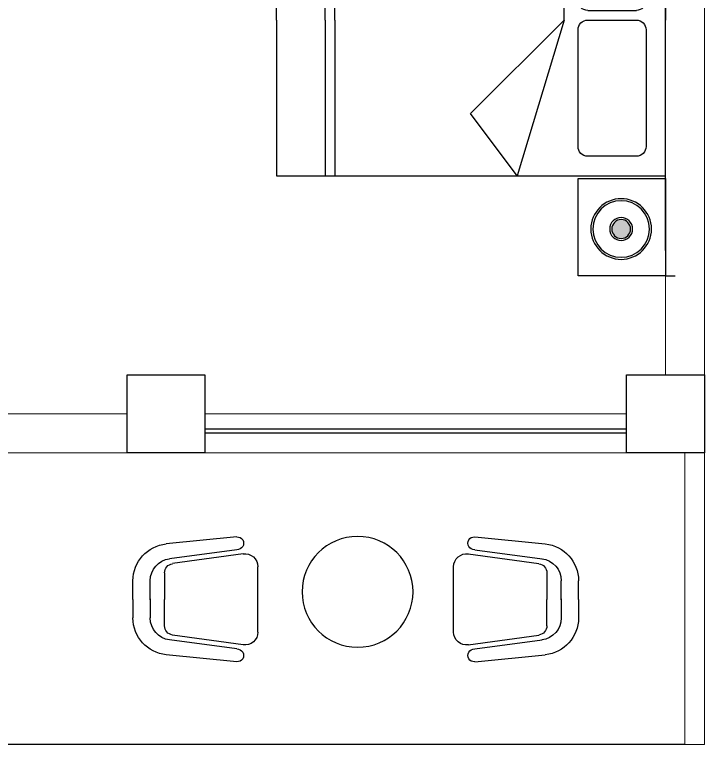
# Model space of a CAD drawing. Header units: millimetres. Extents: x 699029 to 727993, y 4486031 to 4516039.
# Drawn here: x 723625.2 to 723979.9, y 4489906.9 to 4490282.1 of the extents above; entities that cross this region are included whole.
import ezdxf

# ---------------------------------------------------------------- set-up
doc = ezdxf.new("R2010")
doc.units = ezdxf.units.MM
doc.layers.add('A-BA', color=1, linetype='Continuous')
doc.layers.add('A-TEFRIS', color=251, linetype='Continuous')
doc.layers.add('DBM_w_sld', color=111, linetype='Continuous', lineweight=20)

# ---------------------------------------------------------------- blocks, each defined once
blk = doc.blocks.new('YATAK')
at = {"layer": 'A-TEFRIS'}
for points in [[(2609.79, 3498.9, -1), (2619.49, 3498.9, -1)], [(2827.87, 3498.9, -1), (2837.57, 3498.9, -1)]]:
    blk.add_hatch(color=256, dxfattribs=at).paths.add_polyline_path(points)
for p, q in [((2642.06, 3521.71), (2722.06, 3521.71)), ((2642.06, 3321.71), (2642.06, 3521.71)), ((2807.06, 3521.71), (2722.06, 3521.71)), ((2807.06, 3321.71), (2807.06, 3521.71)), ((2717.06, 3511.71), (2657.06, 3511.71)), ((2732.06, 3511.71), (2792.06, 3511.71)), ((2652.06, 3506.71), (2652.06, 3481.71)), ((2722.06, 3481.71), (2722.06, 3506.71)), ((2727.06, 3481.71), (2727.06, 3506.71)), ((2797.06, 3506.71), (2797.06, 3481.71)), ((2657.06, 3476.71), (2717.06, 3476.71)), ((2792.06, 3476.71), (2732.06, 3476.71)), ((2722.06, 3469.62), (2642.06, 3445.45)), ((2674.06, 3421.45), (2722.06, 3469.62)), ((2642.06, 3445.45), (2674.06, 3421.45)), ((2722.06, 3351.71), (2642.06, 3351.71)), ((2722.06, 3351.71), (2807.06, 3351.71)), ((2722.06, 3346.71), (2642.06, 3346.71)), ((2722.06, 3346.71), (2807.06, 3346.71)), ((2722.06, 3321.71), (2642.06, 3321.71)), ((2722.06, 3321.71), (2807.06, 3321.71))]:
    blk.add_line(p, q, dxfattribs=at)
for points in [[(2590.56, 3521.71), (2590.56, 3526.71)], [(2603.64, 3521.71), (2858.64, 3521.71)], [(2722.06, 3469.62), (2807.06, 3469.62)]]:
    blk.add_lwpolyline(points, dxfattribs=at)
for points in [[(2590.56, 3476.71), (2640.56, 3476.71), (2640.56, 3521.71), (2590.56, 3521.71)], [(2858.64, 3476.71), (2808.64, 3476.71), (2808.64, 3521.71), (2858.64, 3521.71)]]:
    blk.add_lwpolyline(points, close=True, dxfattribs=at)
for centre, radius in [((2614.64, 3498.9), 15.6), ((2614.64, 3498.9), 14.56), ((2832.72, 3498.9), 15.6), ((2832.72, 3498.9), 14.56), ((2614.64, 3498.9), 5.89), ((2614.64, 3498.9), 4.85), ((2832.72, 3498.9), 5.89), ((2832.72, 3498.9), 4.85)]:
    blk.add_circle(centre, radius, dxfattribs=at)
for centre, start, end in [((2657.06, 3506.71), 90, 180), ((2717.06, 3506.71), 0, 90), ((2732.06, 3506.71), 90, 180), ((2792.06, 3506.71), 0, 90), ((2657.06, 3481.71), 180, 270), ((2717.06, 3481.71), 270, 0), ((2732.06, 3481.71), 180, 270), ((2792.06, 3481.71), 270, 0)]:
    blk.add_arc(centre, 5, start, end, dxfattribs=at)
blk = doc.blocks.new('TEFRIŞ')
at = {"layer": 'A-TEFRIS'}
for p, q in [((2642.43, 3136.36), (2606.15, 3132.73)), ((2764.75, 3136.36), (2801.04, 3132.73)), ((2642.43, 3129.77), (2607.82, 3125.13)), ((2764.75, 3129.77), (2799.36, 3125.13)), ((2645.7, 3127.63), (2609.39, 3122.6)), ((2761.48, 3127.63), (2797.79, 3122.6)), ((2653.26, 3087.46), (2653.26, 3121.04)), ((2753.92, 3087.46), (2753.92, 3121.04)), ((2605.29, 3117.89), (2605.29, 3104.25)), ((2801.89, 3117.89), (2801.89, 3104.25)), ((2589.04, 3104.25), (2589.04, 3113.82)), ((2597.94, 3103.97), (2597.94, 3113.83)), ((2809.24, 3103.97), (2809.24, 3113.83)), ((2818.14, 3104.25), (2818.14, 3113.82)), ((2589.04, 3104.25), (2589.04, 3094.68)), ((2597.94, 3104.54), (2597.94, 3094.67)), ((2605.29, 3090.61), (2605.29, 3104.25)), ((2801.89, 3090.61), (2801.89, 3104.25)), ((2809.24, 3104.54), (2809.24, 3094.67)), ((2818.14, 3104.25), (2818.14, 3094.68)), ((2645.7, 3080.88), (2609.39, 3085.91)), ((2761.48, 3080.88), (2797.79, 3085.91)), ((2642.43, 3078.73), (2607.82, 3083.38)), ((2764.75, 3078.73), (2799.36, 3083.38)), ((2642.43, 3072.14), (2606.14, 3075.78)), ((2764.75, 3072.14), (2801.04, 3075.78))]:
    blk.add_line(p, q, dxfattribs=at)
blk.add_circle((2702.64, 3108.12), 28.5, dxfattribs=at)
for centre, radius, start, end in [((2642.63, 3133.07), 3.3, 266.4213, 93.5768), ((2764.55, 3133.07), 3.3, 86.4232, 273.5787), ((2608.04, 3113.82), 19, 95.7269, 179.999), ((2799.14, 3113.82), 19, 0.001, 84.2731), ((2646.61, 3121.04), 6.65, 359.999, 97.8861), ((2760.57, 3121.04), 6.65, 82.1139, 180.001), ((2609.34, 3113.83), 11.4, 97.6374, 179.999), ((2610.04, 3117.89), 4.75, 97.8861, 179.999), ((2797.14, 3117.89), 4.75, 0.001, 82.1139), ((2797.84, 3113.83), 11.4, 0.001, 82.3626), ((2608.04, 3094.68), 19, 179.999, 264.2711), ((2609.34, 3094.67), 11.4, 179.999, 262.3606), ((2797.84, 3094.67), 11.4, 277.6394, 0.001), ((2799.14, 3094.68), 19, 275.7289, 0.001), ((2610.04, 3090.61), 4.75, 179.999, 262.112), ((2797.14, 3090.61), 4.75, 277.888, 0.001), ((2646.61, 3087.46), 6.65, 262.112, 359.999), ((2760.57, 3087.46), 6.65, 180.001, 277.888), ((2642.63, 3075.44), 3.3, 266.4213, 93.5768), ((2764.55, 3075.44), 3.3, 86.4232, 273.5787)]:
    blk.add_arc(centre, radius, start, end, dxfattribs=at)

msp = doc.modelspace()

# ---------------------------------------------------------------- linework, layer by layer
at = {"color": 4}
for points in [[(723939.85, 4490068.9), (723723, 4490068.9)], [(723939.85, 4490066.9), (723723, 4490066.9)]]:
    msp.add_lwpolyline(points, dxfattribs=at)
at = {"color": 8}
msp.add_lwpolyline([(723969.85, 4489906.9), (723231.24, 4489906.9)], dxfattribs=at)
at = {"layer": 'A-BA', "ltscale": 10}
for points in [[(723723, 4490056.9), (723683, 4490056.9), (723683, 4490096.9), (723723, 4490096.9)], [(723979.85, 4490056.9), (723939.85, 4490056.9), (723939.85, 4490096.9), (723979.85, 4490096.9)]]:
    msp.add_lwpolyline(points, close=True, dxfattribs=at)
at = {"layer": 'DBM_w_sld'}
for points in [[(723221.26, 4491106.9), (723221.26, 4490056.9), (723979.85, 4490056.9), (723979.85, 4491106.9), (723261.26, 4491106.9)], [(723959.85, 4490096.9), (723959.85, 4491066.9)], [(723959.85, 4490096.9), (723959.85, 4490601.16)], [(723261.24, 4490076.9), (723683, 4490076.9)], [(723723, 4490076.9), (723939.85, 4490076.9)], [(723723, 4490076.9), (723939.85, 4490076.9)], [(723979.85, 4490056.9), (723979.85, 4489906.9), (723969.85, 4489906.9), (723969.85, 4490056.9)]]:
    msp.add_lwpolyline(points, dxfattribs=at)

# ---------------------------------------------------------------- block references
at = {"color": 5, "lineweight": 53, "xscale": -1, "rotation": 270}
msp.add_blockref('YATAK', (720438.15, 4487557.26), dxfattribs=at)
at = {"color": 5, "lineweight": 53, "xscale": -1}
msp.add_blockref('TEFRIŞ', (726504.17, 4486877.23), dxfattribs=at)

doc.saveas('drawing.dxf')
